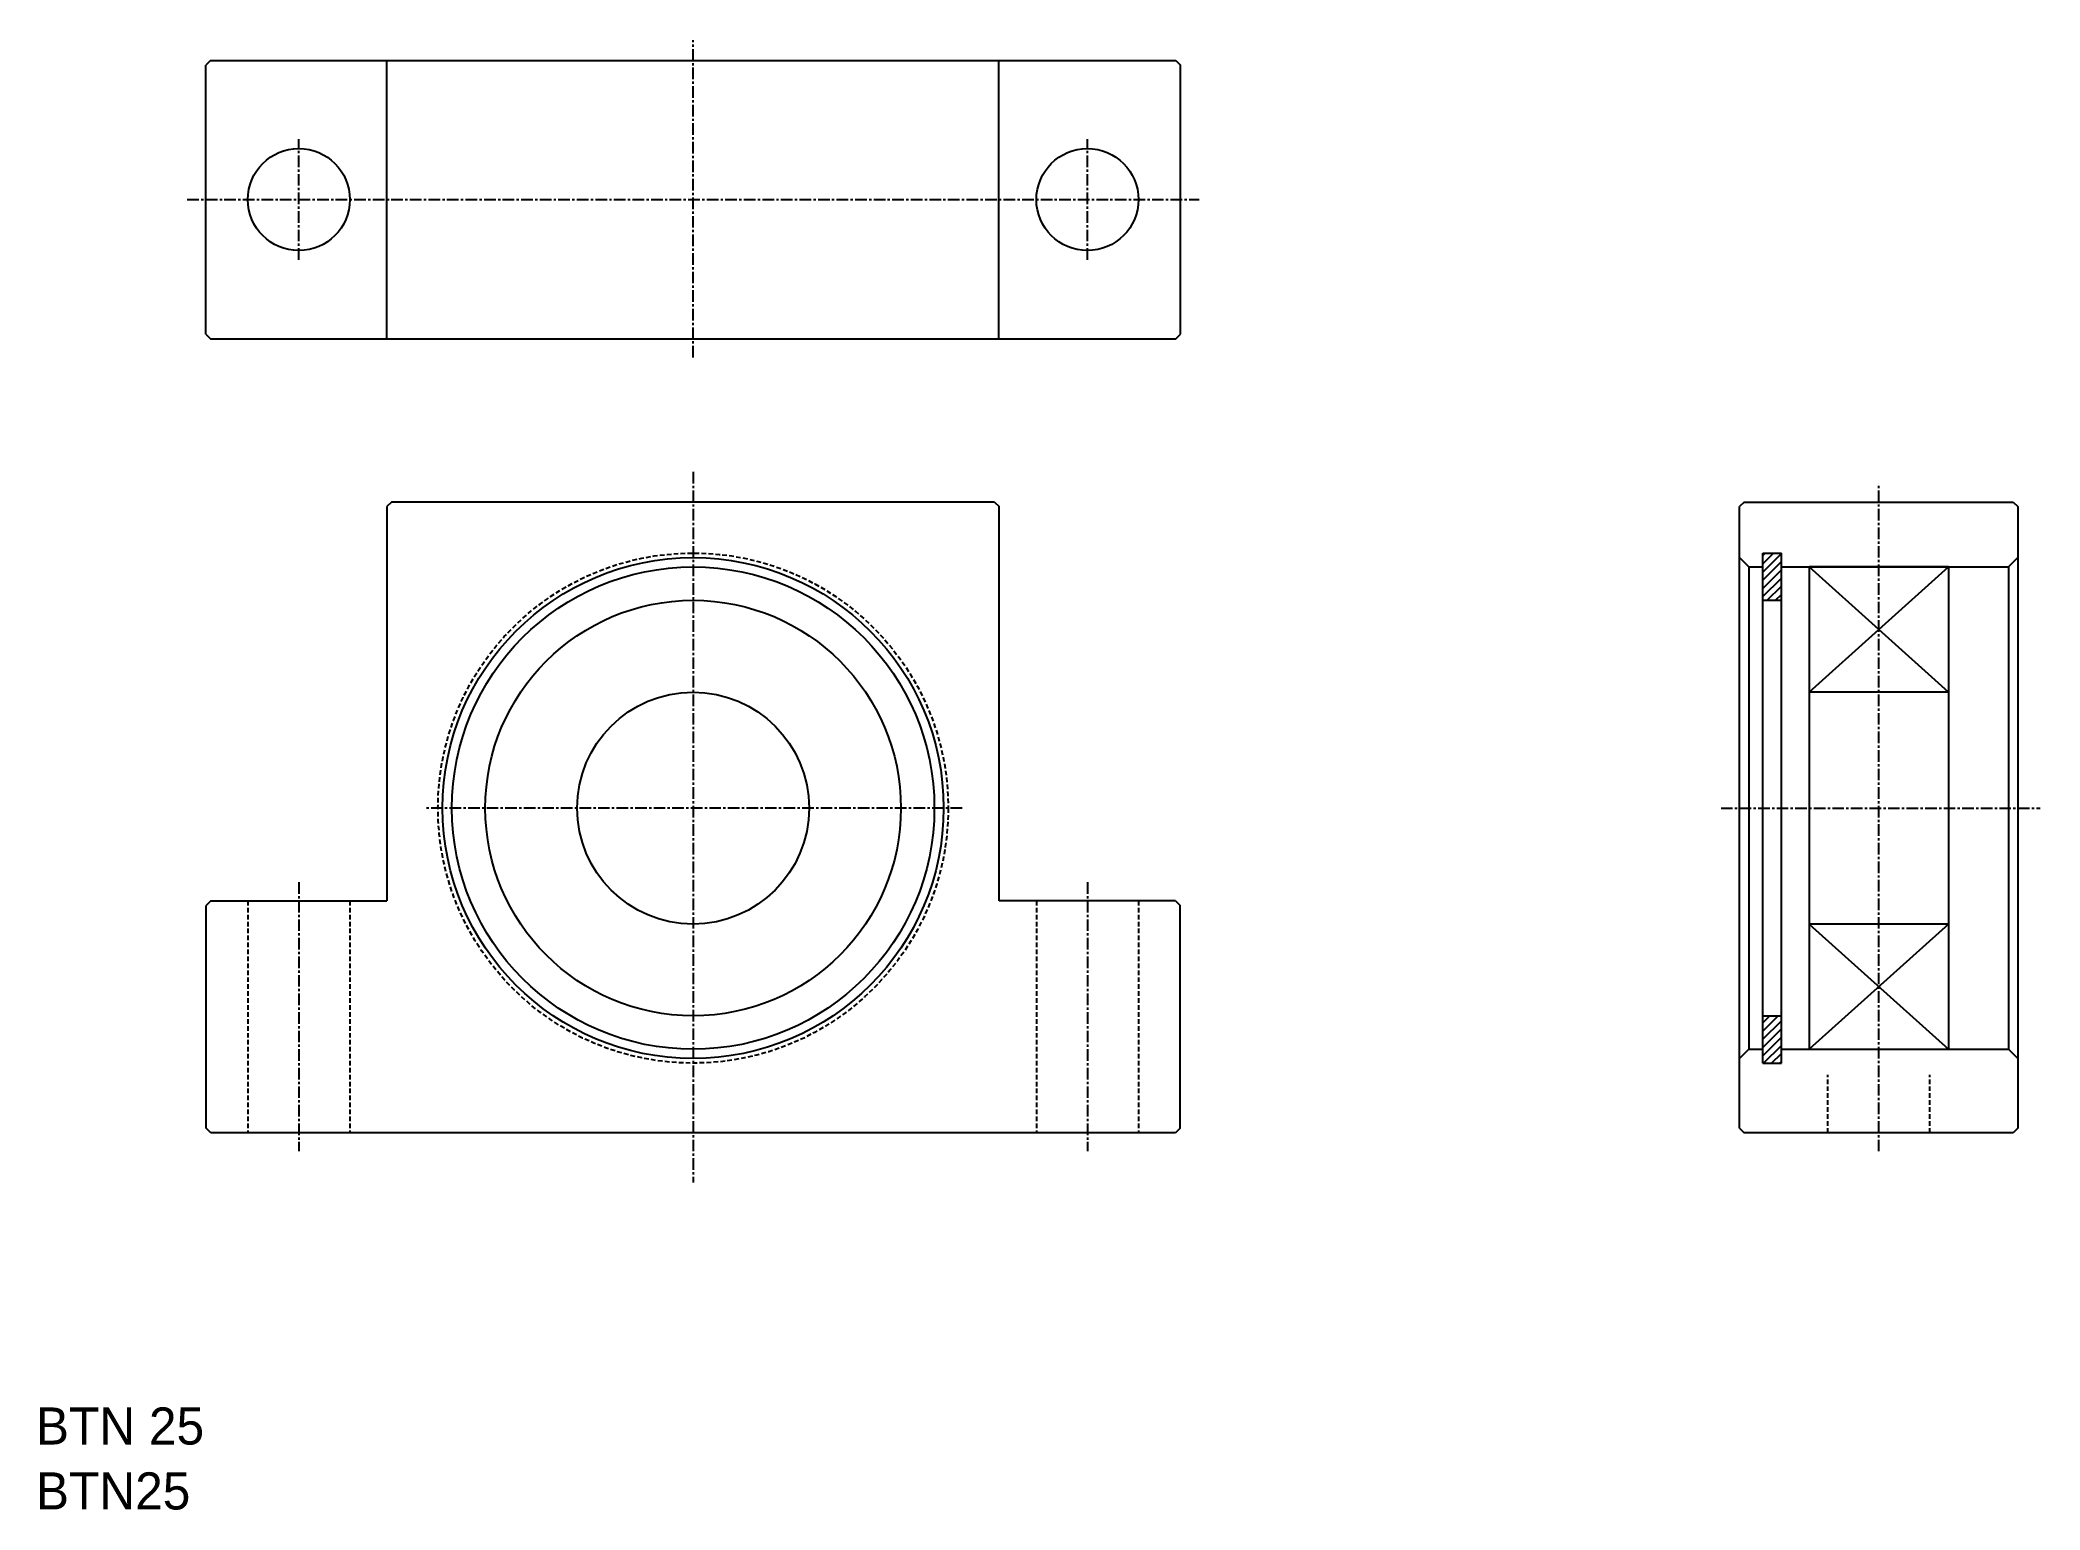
# Model space of a CAD drawing. Extents: x -2 to 214, y 53 to 211.
import ezdxf

# ---------------------------------------------------------------- set-up
doc = ezdxf.new("R2010")
doc.units = 0
doc.linetypes.add('CENTER', pattern=[2, 1.25, -0.25, 0.25, -0.25])
doc.linetypes.add('DASHED', pattern=[0.75, 0.5, -0.25])
doc.layers.get('0').update_dxf_attribs({"linetype": 'CONTINUOUS'})
doc.layers.add('CENTER', color=1, linetype='CENTER')

# ---------------------------------------------------------------- blocks, each defined once
blk = doc.blocks.new('*X23')
at = {"color": 0, "linetype": 'CONTINUOUS'}
for p, q in [((183.75, 154.83), (184.9, 155.99)), ((183.75, 155.71), (184.02, 155.99)), ((183.75, 153.94), (185.75, 155.94)), ((183.75, 153.06), (185.75, 155.06)), ((183.75, 152.17), (185.75, 154.17)), ((183.75, 151.29), (185.75, 153.29)), ((184.22, 150.89), (185.75, 152.41)), ((185.11, 150.89), (185.75, 151.52)), ((183.75, 104.45), (185.39, 106.09)), ((183.75, 105.33), (184.5, 106.09)), ((183.75, 103.56), (185.75, 105.56)), ((183.75, 102.68), (185.75, 104.68)), ((183.75, 101.79), (185.75, 103.79)), ((183.82, 100.99), (185.75, 102.91)), ((184.7, 100.99), (185.75, 102.03)), ((185.59, 100.99), (185.75, 101.14))]:
    blk.add_line(p, q, dxfattribs=at)

msp = doc.modelspace()

# ---------------------------------------------------------------- linework, layer by layer
at = {"color": 7, "linetype": 'CONTINUOUS'}
for p, q in [((16.42, 209.1), (15.92, 208.6)), ((15.92, 179.6), (15.92, 208.6)), ((16.42, 209.1), (120.48, 209.1)), ((35.42, 179.1), (35.42, 209.1)), ((101.42, 179.1), (101.42, 209.1)), ((120.48, 209.1), (120.98, 208.6)), ((120.98, 179.6), (120.98, 208.6)), ((15.92, 179.6), (16.42, 179.1)), ((16.42, 179.1), (120.48, 179.1)), ((120.48, 179.1), (120.98, 179.6)), ((35.95, 161.49), (35.45, 160.99)), ((35.45, 160.99), (35.45, 118.49)), ((100.95, 161.49), (35.95, 161.49)), ((100.95, 161.49), (101.45, 160.99)), ((101.45, 118.49), (101.45, 160.99)), ((181.75, 161.49), (181.25, 160.99)), ((181.25, 93.99), (181.25, 160.99)), ((181.75, 161.49), (210.75, 161.49)), ((210.75, 161.49), (211.25, 160.99)), ((211.25, 160.99), (211.25, 93.99)), ((181.25, 155.49), (182.25, 154.49)), ((183.75, 100.99), (183.75, 155.99)), ((183.75, 155.99), (185.75, 155.99)), ((185.75, 100.99), (185.75, 155.99)), ((211.25, 155.49), (210.25, 154.49)), ((182.25, 154.49), (182.25, 102.49)), ((182.25, 154.49), (183.75, 154.49)), ((185.75, 154.49), (210.25, 154.49)), ((188.75, 154.49), (188.75, 102.49)), ((203.75, 154.49), (188.75, 154.49)), ((203.75, 154.49), (203.75, 102.49)), ((210.25, 154.49), (210.25, 102.49)), ((183.75, 150.89), (185.75, 150.89)), ((203.75, 140.99), (188.75, 140.99)), ((16.45, 118.49), (15.95, 117.99)), ((15.95, 93.99), (15.95, 117.99)), ((16.45, 118.49), (35.45, 118.49)), ((120.45, 118.49), (101.45, 118.49)), ((120.45, 118.49), (120.95, 117.99)), ((120.95, 93.99), (120.95, 117.99)), ((203.75, 115.99), (188.75, 115.99)), ((183.75, 106.09), (185.75, 106.09)), ((181.25, 101.49), (182.25, 102.49)), ((182.25, 102.49), (183.75, 102.49)), ((185.75, 102.49), (210.25, 102.49)), ((211.25, 101.49), (210.25, 102.49)), ((183.75, 100.99), (185.75, 100.99)), ((16.45, 93.49), (15.95, 93.99)), ((120.45, 93.49), (16.45, 93.49)), ((120.95, 93.99), (120.45, 93.49)), ((181.25, 93.99), (181.75, 93.49)), ((210.75, 93.49), (181.75, 93.49)), ((211.25, 93.99), (210.75, 93.49))]:
    msp.add_line(p, q, dxfattribs=at)
at = {"color": 3, "linetype": 'CONTINUOUS'}
for p, q in [((188.75, 140.99), (203.75, 154.49)), ((203.75, 140.99), (188.75, 154.49)), ((203.75, 115.99), (188.75, 102.49)), ((188.75, 115.99), (203.75, 102.49))]:
    msp.add_line(p, q, dxfattribs=at)
at = {"color": 3, "linetype": 'DASHED'}
for p, q in [((20.45, 118.49), (20.45, 93.49)), ((31.45, 118.49), (31.45, 93.49)), ((105.45, 118.49), (105.45, 93.49)), ((116.45, 118.49), (116.45, 93.49)), ((190.75, 93.49), (190.75, 99.74)), ((201.75, 93.49), (201.75, 99.74))]:
    msp.add_line(p, q, dxfattribs=at)
at = {"color": 7, "linetype": 'CONTINUOUS'}
for centre, radius in [((25.95, 194.1), 5.5), ((110.95, 194.1), 5.5), ((68.45, 128.49), 27), ((68.45, 128.49), 26), ((68.45, 128.49), 22.4), ((68.45, 128.49), 12.5)]:
    msp.add_circle(centre, radius, dxfattribs=at)
at = {"color": 3, "linetype": 'DASHED'}
msp.add_circle((68.45, 128.49), 27.5, dxfattribs=at)
at = {"layer": 'CENTER', "color": 1, "linetype": 'CENTER'}
for p, q in [((68.45, 177.07), (68.45, 211.3)), ((25.95, 187.6), (25.95, 200.6)), ((110.95, 187.6), (110.95, 200.6)), ((13.92, 194.1), (122.98, 194.1)), ((68.45, 164.74), (68.45, 88.13)), ((196.25, 91.49), (196.25, 163.49)), ((97.45, 128.49), (39.45, 128.49)), ((179.25, 128.49), (213.63, 128.49)), ((25.95, 120.49), (25.95, 91.49)), ((110.95, 120.49), (110.95, 91.49))]:
    msp.add_line(p, q, dxfattribs=at)

# ---------------------------------------------------------------- block references
at = {"color": 3, "linetype": 'CONTINUOUS'}
msp.add_blockref('*X23', (0, 0), dxfattribs=at)

# ---------------------------------------------------------------- texts
at = {"color": 7, "linetype": 'CONTINUOUS'}
for s, p in [('BTN 25', (-2.39, 59.87)), ('BTN25', (-2.39, 52.87))]:
    msp.add_text(s, height=4, dxfattribs=at).set_placement(p)

doc.saveas('drawing.dxf')
